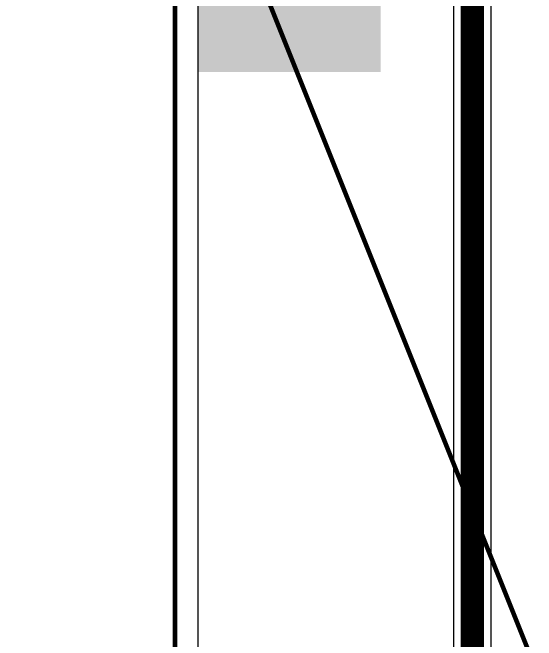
# Model space of a CAD drawing. Header units: inches. Extents: x -0.14 to 3.29, y -0.08 to 7.88.
# Drawn here: x -0.004 to 0.898, y 5.682 to 6.763 of the extents above; entities that cross this region are included whole.
import ezdxf

# ---------------------------------------------------------------- set-up
doc = ezdxf.new("R2010")
doc.units = ezdxf.units.IN
doc.header["$MEASUREMENT"] = 0
for name, color, linetype in [('Board outline', 6, 'Continuous'), ('Bottom Layer', 5, 'Continuous'), ('PCBD Notes', 76, 'Continuous'), ('Top Layer', 1, 'Continuous')]:
    doc.layers.add(name, color=color, linetype=linetype)

msp = doc.modelspace()

# ---------------------------------------------------------------- hatches: boundary and pattern name
at = {"layer": 'Top Layer'}
msp.add_hatch(color=1, dxfattribs=at).paths.add_polyline_path([(0.3153, 6.66), (0.6299, 6.66), (0.6299, 7.0667), (0.3153, 7.0667)])

# ---------------------------------------------------------------- linework, layer by layer
at = {"layer": 'Board outline'}
msp.add_lwpolyline([(0.2756, 2.126, 0.00787, 0.00787, 0), (0.2756, 7.5197, 0.00787, 0.00787, 0)], format="xyseb", dxfattribs=at)
at = {"layer": 'Bottom Layer'}
for p, q in [((0.7551, 7.4827), (0.7551, 2.5773)), ((0.8197, 2.564), (0.8197, 7.4694)), ((0.3153, 3.604), (0.3153, 6.829))]:
    msp.add_line(p, q, dxfattribs=at)
msp.add_lwpolyline([(0.7874, 2.564, 0.04, 0.04, 0), (0.7874, 7.4827, 0.04, 0.04, 0)], format="xyseb", dxfattribs=at)
at = {"layer": 'PCBD Notes'}
msp.add_lwpolyline([(0, 7.874, 0.00787, 0.00787, 0), (3.1496, 0, 0.00787, 0.00787, 0)], format="xyseb", dxfattribs=at)
at = {"layer": 'Top Layer'}
msp.add_line((0.3153, 3.5994), (0.3153, 6.8337), dxfattribs=at)

doc.saveas('drawing.dxf')
